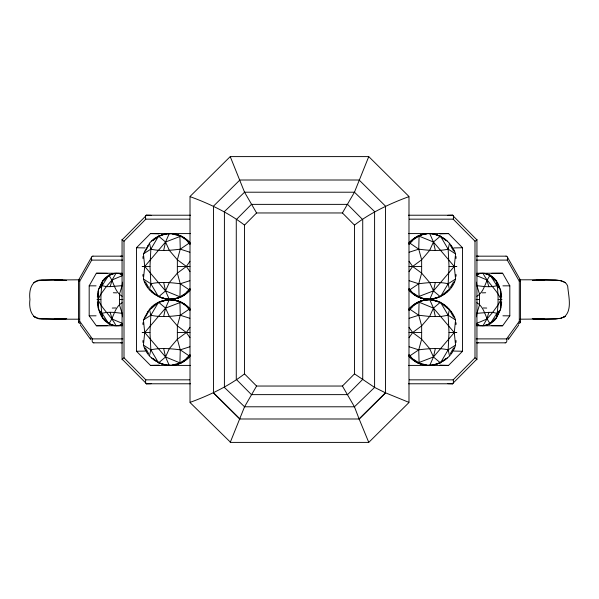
<?xml version="1.0" encoding="UTF-8"?>
<svg xmlns="http://www.w3.org/2000/svg" width="599" height="599" viewBox="0 0 599 599"><rect width="100%" height="100%" fill="white"/><g stroke="black" fill="none" stroke-linecap="round" stroke-linejoin="round"><path stroke-width="0.9" d="M93.826 342.935A4.133 2.636 -59.8 0 1 92.426 338.899L79.704 321.274L79.704 281.253L91.692 260.108L122.66 260.108M122.346 325.759L96.357 325.759L89.184 315.83L89.184 285.82L96.357 273.241L122.346 273.241M118.085 325.639L122.368 324.636C115.173 327.735 106.981 324.186 102.594 318.076C100.355 305.737 100.355 293.263 102.594 280.924C106.981 274.814 115.173 271.265 122.368 274.364L118.085 273.361M122.51 282.181L122.129 285.663L119.463 294.169L119.463 304.831L122.129 313.337L122.51 316.819M149.495 355.769L150.836 349.838L149.99 332.542L150.836 315.246L149.495 309.316C159.484 296.685 180.037 296.692 190.033 309.316L188.999 309.316L180.262 315.246C170.528 316.489 160.51 317.433 150.836 315.246L143.431 319.963L144.733 332.527L143.431 345.121C148.866 365.083 176.877 372.863 190.033 355.769L188.999 355.769L180.262 349.838C170.528 348.596 160.51 347.652 150.836 349.838L143.431 345.121M150.529 289.684L149.495 289.684L150.836 283.754L149.99 266.458L150.836 249.162L149.495 243.231C159.484 230.615 180.044 230.615 190.033 243.231L188.999 243.231L180.262 249.162C170.528 250.404 160.51 251.348 150.836 249.162L143.431 253.879L144.733 266.443L143.431 279.037C148.866 298.998 176.862 306.8 190.033 289.684L188.999 289.684L180.262 283.754C170.528 282.511 160.51 281.567 150.836 283.754L143.431 279.037M172.183 233.79L179.925 236.126L180.262 249.162L177.356 259.794L177.356 273.122L180.262 283.754L179.925 296.797L174.968 298.661L169.247 299.283L165.549 290.904L163.677 282.533M163.677 316.467L165.549 308.096L169.247 299.717L174.968 300.339L179.925 302.203L180.262 315.246L177.356 325.878L177.356 339.206L180.262 349.838L179.925 362.874L172.183 365.21M426.817 365.21L419.075 362.874L418.738 349.838L421.644 339.206L421.644 325.878L418.738 315.246L419.075 302.203C433.601 294.543 450.912 305.43 455.569 319.963L454.267 332.527L455.569 345.121C450.134 365.083 422.123 372.863 408.967 355.769L410.001 355.769L418.738 349.838C428.472 348.596 438.49 347.652 448.164 349.838L455.569 345.121M435.323 282.533L433.451 290.904L429.753 299.283L424.032 298.661L419.075 296.797L418.738 283.754L421.644 273.122L421.644 259.794L418.738 249.162L419.075 236.126C433.601 228.459 450.912 239.345 455.569 253.879L454.267 266.443L455.569 279.037C450.134 298.998 422.138 306.8 408.967 289.684L410.001 289.684L418.738 283.754C428.472 282.511 438.49 281.567 448.164 283.754L455.569 279.037M448.471 309.316L449.505 309.316L448.164 315.246L449.01 332.542L448.164 349.838L449.505 355.769M449.505 243.231L448.164 249.162L449.01 266.458L448.164 283.754L449.505 289.684L448.471 289.684M476.49 316.819L476.871 313.337L479.537 304.831L479.537 294.169L476.871 285.663L476.49 282.181M480.915 273.361L476.632 274.364C483.827 271.265 492.019 274.814 496.406 280.924C498.645 293.263 498.645 305.737 496.406 318.076C492.019 324.186 483.827 327.735 476.632 324.636L480.915 325.639M520.494 322.532L520.494 280.205L507.398 257.091M122.061 359.378L122.061 239.622M476.939 239.622L476.939 359.378M98.513 292.694L97.966 296.909L97.338 296.909L98.468 289.437L102.594 280.924L103.679 280.924M500.487 306.306L501.034 302.091L501.663 302.091L500.532 309.563L496.406 318.076L495.321 318.076M163.677 250.382L165.549 242.011L169.247 233.632M435.323 348.618L433.451 356.989L429.753 365.368M142.951 258.476L143.318 256.911L142.719 256.911M142.951 324.561L143.318 322.996L142.719 322.996M456.049 274.439L455.682 276.004L456.281 276.004M456.049 340.524L455.682 342.089L456.281 342.089M103.679 318.076L102.594 318.076C96.649 309.698 97.899 299.163 98.468 289.437L102.137 285.663L106.315 286.636L110.164 286.644L112.133 279.943L116.011 273.241M495.321 280.924L496.406 280.924C502.351 289.302 501.101 299.837 500.532 309.563L496.863 313.337L492.685 312.364L488.836 312.356L486.867 319.057L482.989 325.759M230.36 442.122L190.01 402.513L190.01 196.487L230.233 156.601L368.767 156.601L408.99 196.487L408.99 402.513L368.767 442.399L230.233 442.399L244.549 406.788L256.582 386.041L342.418 386.041L354.496 373.873L354.496 225.127L342.418 212.959L256.582 212.959L244.504 225.127L244.504 373.873L256.582 386.041M101.56 282.825L102.189 282.825L100.123 287.108L99.494 287.108M497.44 316.175L496.811 316.175L498.877 311.892L499.506 311.892M368.677 156.826L354.451 192.212L342.418 212.959M143.431 253.879L149.495 243.231M143.431 319.963L147.863 311.705L149.495 309.316L150.529 309.316M147.863 245.62L148.47 245.62L145.422 250.966L144.823 250.966M147.863 311.705L148.47 311.705L145.422 317.051L144.823 317.051M451.137 287.295L450.53 287.295L453.578 281.949L454.177 281.949M451.137 353.38L450.53 353.38L453.578 348.034L454.177 348.034M91.602 257.091L78.506 280.205L78.506 322.532M150.836 249.162L158.563 236.126L161.176 235.4M150.836 315.246L158.563 302.203L165.549 308.096L169.337 316.467L177.356 325.878L186.364 332.527L189.943 337.731M448.164 283.754L440.437 296.797L433.451 290.904L429.663 282.533L421.644 273.122L412.636 266.473L409.057 261.269M437.824 363.6L440.437 362.874L448.164 349.838M102.137 285.663L108.756 275.233L115.015 273.361L114.387 273.361M484.613 325.639L483.985 325.639L490.244 323.767L496.863 313.337M150.836 283.754L158.563 296.797L165.549 290.904L169.337 282.533L177.356 273.122L186.364 266.473L189.943 261.269M150.836 349.838L158.563 362.874L165.549 356.989L169.337 348.618L177.356 339.206L186.364 332.557L189.943 327.353M409.057 271.647L412.636 266.473L421.644 259.794L429.663 250.382L433.451 242.011L440.437 236.126L448.164 249.162L455.569 253.879M409.057 337.731L412.636 332.557L421.644 325.878L429.663 316.467L433.451 308.096L440.437 302.203L448.164 315.246L455.569 319.963M505.174 342.935A4.133 2.636 59.8 0 0 506.574 338.899L519.296 321.274L519.296 281.253L507.308 260.108L476.34 260.108M507.795 339.079L508.686 337.836M508.394 339.393L518.607 325.167M98.513 306.306L97.966 302.091L97.338 302.091L98.468 309.563L102.137 313.337L108.756 323.767C114.132 317.26 114.192 307.362 122.189 302.705M500.487 292.694L501.034 296.909L501.663 296.909L500.532 289.437L496.863 285.663L490.244 275.233C484.868 281.74 484.808 291.638 476.811 296.295M476.654 325.759L502.643 325.759L509.816 315.83L509.816 285.82L502.643 273.241L476.654 273.241M518.509 324.149L519.408 322.913M149.99 266.458L142.158 266.465L144.733 266.443L165.549 242.011L180.965 236.126M149.99 332.542L142.158 332.542L144.733 332.527L165.549 308.096L180.965 302.203M449.01 266.458L456.842 266.458L454.267 266.473L433.451 290.904L418.035 296.797M449.01 332.542L456.842 332.535L454.267 332.557L433.451 356.989L418.035 362.874M150.985 308.777L156.901 303.581L156.302 303.581M442.698 295.419L442.099 295.419L448.015 290.223M144.748 266.458L165.549 290.904L179.925 296.797L185.046 293.765L190.025 288.493M144.748 332.542L165.549 356.989L179.925 362.874L185.046 359.849L190.025 354.571M454.252 266.458L433.451 242.011L419.075 236.126L413.954 239.151L408.975 244.429M454.252 332.542L433.451 308.096L419.075 302.203L413.954 305.235L408.975 310.507M66.624 280.414L54.337 279.8L43.982 280.085C31.852 278.348 28.662 289.602 29.95 299.5C28.662 309.391 31.852 320.66 43.982 318.915L54.337 319.2L66.549 318.586M109.205 275.6L104.196 279.194M489.795 323.4L494.804 319.806M122.6 239.39L146.523 215.221L190.512 215.221M146.478 383.899A4.088 1.969 -71.4 0 1 145.834 379.848L124.008 357.813L124.008 241.187L145.797 219.159A4.088 1.939 66.5 0 1 146.493 215.131M190.579 365.412L150.469 365.412L136.467 351.254L136.467 247.746L150.469 233.588L190.579 233.588M408.421 365.412L448.531 365.412L462.533 351.254L462.533 247.746L448.531 233.588L408.421 233.588M452.522 383.899A4.088 1.969 71.4 0 0 453.166 379.848L474.992 357.813L474.992 241.187L453.203 219.159A4.088 1.939 -66.5 0 0 452.507 215.131M476.4 359.61L452.477 383.779L408.488 383.779M368.677 442.174L359.138 418.993L385.509 392.832L385.524 206.168L359.123 180.007L239.862 180.007L213.476 206.168L213.476 392.832L239.862 418.993L359.138 418.993L385.524 392.832L408.773 402.303M448.164 249.162C438.49 251.348 428.472 250.404 418.738 249.162L410.001 243.231L408.967 243.231C413.692 238.275 419.787 234.157 426.817 233.79M435.323 316.467L429.663 316.467L418.738 315.246L410.001 309.316L408.967 309.316C414.283 303.513 421.711 299.373 429.753 299.717L433.451 308.096L435.323 316.467L440.984 316.467L448.164 315.246M408.773 196.697C390.93 203.211 370.317 212.69 354.496 225.127M190.227 402.303C208.115 395.849 228.706 386.258 244.504 373.873M156.302 237.496L156.901 237.496L151.742 241.068M442.698 361.504L442.099 361.504L447.258 357.932M158.563 236.126L165.549 242.011L169.337 250.382L177.356 259.794L186.364 266.443L189.973 266.45L177.356 266.458M186.364 332.557L189.973 332.535L177.356 332.542M412.651 266.458L409.027 266.45L421.644 266.458M440.437 362.874L433.451 356.989L429.663 348.618L421.644 339.206L412.636 332.527L409.027 332.535L421.644 332.542M555.558 318.915L560.896 318.264L565.209 316.414L560.896 318.264L555.565 318.915L544.663 319.2L532.451 318.586M563.285 317.545C572.906 311.413 568.376 295.562 567.695 286.18C566.018 280.886 559.698 280.272 555.018 280.085L544.663 279.8L532.376 280.414M33.739 282.586L38.126 280.736L43.442 280.085M159.604 302.203L167.338 299.874L166.739 299.874M432.261 299.126L431.662 299.126L439.396 296.797M122.413 275.592L112.133 279.943L106.315 286.636L100.864 294.169L97.981 299.493C102.249 309.443 111.332 316.107 116.011 325.759M476.587 323.408L486.867 319.057L492.685 312.364L498.136 304.831L501.019 299.507C496.751 289.557 487.668 282.893 482.989 273.241M180.262 283.754L189.838 280.706M409.162 252.216L418.738 249.162M180.262 349.838L189.838 346.784M409.162 318.294L418.738 315.246M166.739 233.79L167.338 233.79L161.363 235.04M432.261 365.21L431.662 365.21L437.637 363.96M122.518 342.583L120.841 342.83M476.482 256.417L478.212 256.17M102.137 313.337C108.636 311.398 115.54 312.566 122.129 313.337M496.863 285.663C490.364 287.602 483.46 286.434 476.871 285.663M64.048 318.915L66.714 318.586M122.129 285.663L110.164 286.644M476.871 313.337L488.836 312.356M63.898 318.915L66.639 318.586M439.995 233.827L448.531 233.588M159.005 365.173L150.469 365.412M447.917 215.341L452.477 215.221L476.4 239.39M151.083 383.659L146.523 383.779L122.6 359.61M453.937 247.934L462.533 247.746M145.063 351.066L136.467 351.254M43.967 280.085L79.18 279.8M536.592 280.033L555.033 280.085M43.967 318.915L63.329 318.945M519.82 319.2L555.033 318.915M491.839 273.346L502.643 273.241M107.161 325.654L96.357 325.759M97.023 299.5L100.864 299.5M501.977 299.5L498.136 299.5M502.928 285.843L509.816 285.82M96.072 315.8L89.184 315.83M408.488 215.221L452.477 215.221M145.797 219.159L189.643 219.159M409.357 219.159L453.203 219.159M432.261 233.79L431.662 233.79L437.637 235.04M164.096 234.261L164.545 234.261M174.968 234.261L175.425 234.261M423.575 234.261L424.032 234.261M434.455 234.261L434.904 234.261M177.559 235.04L178.158 235.04M420.842 235.04L421.441 235.04M418.035 236.126L419.075 236.126M440.437 236.126L437.824 235.4M179.925 236.126L183.219 237.496M415.781 237.496L416.38 237.496M442.698 237.496L442.099 237.496L447.258 241.068M154.018 239.151L154.475 239.151M182.62 237.496L185.495 239.151M413.505 239.151L413.954 239.151M444.525 239.151L444.982 239.151M185.046 239.151L187.779 241.068M411.221 241.068L411.82 241.068M451.137 245.62L450.53 245.62L453.578 250.966L454.177 250.966M146.306 248.203L146.755 248.203M452.245 248.203L452.694 248.203M93.032 256.17L122.713 256.17M476.287 256.17L505.968 256.17M456.281 256.911L455.682 256.911L456.049 258.476M484.613 273.361L483.985 273.361L490.244 275.233M112.619 273.743L113.091 273.743M120.01 273.743L120.481 273.743M478.519 273.743L478.99 273.743M485.909 273.743L486.381 273.743M110.733 274.364L111.362 274.364M487.638 274.364L488.267 274.364M142.719 276.004L143.318 276.004L142.951 274.439M107.296 276.334L107.925 276.334M489.795 275.6L491.704 276.334M105.768 277.659L106.248 277.659M491.075 276.334L493.232 277.659M494.804 279.194L494.175 279.194L492.752 277.659M519.82 279.8L544.888 279.8M144.823 281.949L145.422 281.949L148.47 287.295L147.863 287.295M497.44 282.825L496.811 282.825L498.877 287.108L499.506 287.108M146.306 284.712L146.755 284.712M452.245 284.712L452.694 284.712M100.527 284.899L100.999 284.899M498.001 284.899L498.473 284.899M98.064 291.863L98.693 291.863M151.742 291.848L156.901 295.419L156.302 295.419M187.18 291.848L187.779 291.848M411.221 291.848L419.075 296.797M446.659 291.848L447.258 291.848M500.307 291.863L500.936 291.863M154.018 293.765L154.475 293.765M185.046 293.765L185.495 293.765M413.505 293.765L413.954 293.765M444.525 293.765L444.982 293.765M97.682 294.364L98.161 294.364M500.839 294.364L501.318 294.364M182.62 295.419L183.219 295.419M415.781 295.419L416.38 295.419M179.925 296.797L180.965 296.797M161.363 297.875L167.338 299.126L166.739 299.126M177.559 297.875L178.158 297.875M420.842 297.875L421.441 297.875M437.038 297.875L437.637 297.875M164.096 298.661L164.545 298.661M174.968 298.661L175.425 298.661M423.575 298.661L424.032 298.661M434.455 298.661L434.904 298.661M172.183 299.126L172.782 299.126M426.218 299.126L426.817 299.126M119.463 299.5L122.862 299.5M476.138 299.5L479.537 299.5M172.183 299.874L172.782 299.874M426.218 299.874L426.817 299.874M432.261 299.874L431.662 299.874L439.396 302.203M164.096 300.339L164.545 300.339M174.968 300.339L175.425 300.339M423.575 300.339L424.032 300.339M434.455 300.339L434.904 300.339M161.363 301.125L161.962 301.125M177.559 301.125L178.158 301.125M420.842 301.125L421.441 301.125M437.038 301.125L437.637 301.125M418.035 302.203L419.075 302.203M179.925 302.203L183.219 303.581M415.781 303.581L416.38 303.581M442.698 303.581L442.099 303.581L448.015 308.777M97.682 304.636L98.161 304.636M500.839 304.636L501.318 304.636M154.018 305.235L154.475 305.235M182.62 303.581L185.495 305.235M413.505 305.235L413.954 305.235M444.525 305.235L444.982 305.235M98.064 307.137L98.693 307.137M151.742 307.152L152.341 307.152M185.046 305.235L187.779 307.152M411.221 307.152L411.82 307.152M446.659 307.152L447.258 307.152M500.307 307.137L500.936 307.137M451.137 311.705L450.53 311.705L453.578 317.051L454.177 317.051M99.494 311.892L100.123 311.892L102.189 316.175L101.56 316.175M100.527 314.101L100.999 314.101M498.001 314.101L498.473 314.101M146.306 314.288L146.755 314.288M452.245 314.288L452.694 314.288M54.112 319.2L79.18 319.2M104.196 319.806L109.205 323.4M105.768 321.341L106.248 321.341M492.752 321.341L493.232 321.341M107.296 322.666L107.925 322.666M491.075 322.666L491.704 322.666M456.281 322.996L455.682 322.996L456.049 324.561M108.756 323.767L115.015 325.639L114.387 325.639M110.733 324.636L111.362 324.636M487.638 324.636L488.267 324.636M112.619 325.257L113.091 325.257M120.01 325.257L120.481 325.257M478.519 325.257L478.99 325.257M485.909 325.257L486.381 325.257M92.351 338.892L122.832 338.892M476.168 338.892L506.649 338.892M142.719 342.089L143.318 342.089L142.951 340.524M93.886 342.83L122.496 342.83M476.505 342.83L505.114 342.83M144.823 348.034L145.422 348.034L148.47 353.38L147.863 353.38M146.306 350.797L146.755 350.797M452.245 350.797L452.694 350.797M151.742 357.932L156.901 361.504L156.302 361.504M187.18 357.932L187.779 357.932M411.221 357.932L419.075 362.874M154.018 359.849L154.475 359.849M185.046 359.849L185.495 359.849M413.505 359.849L413.954 359.849M444.525 359.849L444.982 359.849M182.62 361.504L183.219 361.504M415.781 361.504L416.38 361.504M158.563 362.874L161.176 363.6M179.925 362.874L180.965 362.874M161.363 363.96L167.338 365.21L166.739 365.21M177.559 363.96L178.158 363.96M420.842 363.96L421.441 363.96M164.096 364.739L164.545 364.739M174.968 364.739L175.425 364.739M423.575 364.739L424.032 364.739M434.455 364.739L434.904 364.739M145.797 379.841L189.643 379.841M409.357 379.841L453.203 379.841M146.523 383.779L190.512 383.779M96.357 273.241L107.161 273.346M89.184 285.82L96.072 285.843M509.816 315.83L502.928 315.8M502.643 325.759L491.839 325.654M120.788 256.17L122.518 256.417M478.159 342.83L476.482 342.583M150.469 233.588L159.005 233.827M448.531 365.412L439.995 365.173M136.467 247.746L145.063 247.934M462.533 351.254L453.937 351.066M146.523 215.221L151.083 215.341M452.477 383.779L447.917 383.659M54.112 279.8L62.408 280.033M535.671 318.945L544.888 319.2M532.361 318.586L535.102 318.915M555.558 280.085L560.896 280.736L565.261 282.586M532.286 318.586L534.952 318.915M43.442 318.915L38.104 318.264L33.791 316.414L35.715 317.545M409.162 280.706L418.738 283.754M180.262 249.162L189.838 252.216M409.162 346.784L418.738 349.838M180.262 315.246L189.838 318.294M476.587 275.592L486.867 279.943L488.836 286.644M122.413 323.408L112.133 319.057L110.164 312.356M159.604 296.797L161.962 297.875M385.509 392.832L374.592 387.418L354.496 373.873M244.504 225.127C228.676 212.72 208.085 203.158 190.227 196.697M186.349 266.458L189.943 271.647M476.811 302.705C484.808 307.362 484.868 317.26 490.244 323.767M122.189 296.295C114.192 291.638 114.132 281.74 108.756 275.233M213.491 392.832L239.877 418.993M408.975 288.493L411.82 291.848M408.975 354.571L411.82 357.932M190.025 244.429L187.18 241.068M190.025 310.507L187.18 307.152M150.985 290.223L152.341 291.848M79.592 322.913L80.491 324.149M80.393 325.167L90.606 339.393M90.314 337.836L91.205 339.079M409.057 327.353L412.636 332.527M256.582 212.959L244.549 192.212L230.323 156.826M342.418 386.041L354.451 406.788L359.123 418.993M429.753 233.632L433.451 242.011L435.323 250.382M169.247 365.368L165.549 356.989L163.677 348.618M124.053 241.18A4.163 0.869 21.4 0 1 122.099 239.802M122.233 239.39A4.163 0.869 21.4 0 1 122.503 239.345M122.233 359.797A4.163 0.981 -25 0 1 122.136 359.655M122.368 359.115A4.163 0.981 -25 0 1 124.045 357.82M476.901 239.802A4.163 0.869 -21.4 0 1 474.947 241.18M476.497 239.345A4.163 0.869 -21.4 0 1 476.767 239.39M476.864 359.655A4.163 0.981 25 0 1 476.767 359.797M474.955 357.82A4.163 0.981 25 0 1 476.632 359.115M479.971 325.654A26.259 18.996 -90 0 1 476.452 324.748M476.452 274.252A26.259 18.996 -90 0 1 479.971 273.346M487.114 274.252A26.259 18.996 -90 0 1 488.874 275.083M493.861 279.112A26.259 18.996 -90 0 1 494.841 280.302M494.841 318.698A26.259 18.996 -90 0 1 493.861 319.888M488.874 323.917A26.259 18.996 -90 0 1 487.114 324.748M480.181 325.654A26.259 18.996 -90 0 1 476.662 324.748M476.662 274.252A26.259 18.996 -90 0 1 480.181 273.346M119.029 273.346A26.259 18.996 -90 0 1 122.548 274.252M122.548 324.748A26.259 18.996 -90 0 1 119.029 325.654M118.819 273.346A26.259 18.996 -90 0 1 122.338 274.252M122.338 324.748A26.259 18.996 -90 0 1 118.819 325.654M111.886 324.748A26.259 18.996 -90 0 1 110.126 323.917M105.139 319.888A26.259 18.996 -90 0 1 104.159 318.698M104.159 280.302A26.259 18.996 -90 0 1 105.139 279.112M110.126 275.083A26.259 18.996 -90 0 1 111.886 274.252M482.165 292.844A576.755 103.956 -11.1 0 1 485.662 292.754M486.732 308.058A567.904 120.474 13.2 0 1 483.243 307.961M506.05 256.028A4.208 2.613 -55.9 0 1 507.203 260.101M520.366 322.734A4.126 1.093 16.7 0 1 519.692 322.943M519.221 321.281A4.126 1.093 16.7 0 1 520.479 322.337M520.434 280.459A4.066 0.921 -14.1 0 1 519.243 281.253M519.67 279.868A4.066 0.921 -14.1 0 1 520.336 280.018M113.338 292.754A576.755 103.956 11.1 0 1 116.835 292.844M115.757 307.961A567.904 120.474 -13.2 0 1 112.268 308.058M91.797 260.101A4.208 2.613 55.9 0 1 92.95 256.028M79.308 322.943A4.126 1.093 -16.7 0 1 78.634 322.734M78.521 322.337A4.126 1.093 -16.7 0 1 79.779 321.281M79.757 281.253A4.066 0.921 14.1 0 1 78.566 280.459M78.664 280.018A4.066 0.921 14.1 0 1 79.33 279.868M436.184 298.017A32.825 27.943 -90 0 1 431.003 299.148M428.495 299.283A32.825 27.943 -90 0 1 408.735 289.669M408.735 243.246A32.825 27.943 -90 0 1 425.979 233.767M433.848 234.179A32.825 27.943 -90 0 1 445.813 240.454M447.475 290.837A32.825 27.943 -90 0 1 439.052 296.977M436.454 298.017A32.825 27.943 -90 0 1 431.273 299.148M428.764 299.283A32.825 27.943 -90 0 1 409.005 289.669M409.005 243.246A32.825 27.943 -90 0 1 426.256 233.767M431.003 299.852A32.825 27.943 -90 0 1 436.184 300.983M425.979 365.233A32.825 27.943 -90 0 1 408.735 355.754M408.735 309.331A32.825 27.943 -90 0 1 428.495 299.717M431.273 299.852A32.825 27.943 -90 0 1 436.454 300.983M439.052 302.023A32.825 27.943 -90 0 1 447.475 308.163M445.813 358.546A32.825 27.943 -90 0 1 433.848 364.821M426.256 365.233A32.825 27.943 -90 0 1 409.005 355.754M409.005 309.331A32.825 27.943 -90 0 1 428.764 299.717M173.021 233.767A32.825 27.943 -90 0 1 190.265 243.246M190.265 289.669A32.825 27.943 -90 0 1 170.505 299.283M167.997 299.148A32.825 27.943 -90 0 1 162.816 298.017M172.744 233.767A32.825 27.943 -90 0 1 189.995 243.246M189.995 289.669A32.825 27.943 -90 0 1 170.236 299.283M167.727 299.148A32.825 27.943 -90 0 1 162.546 298.017M159.948 296.977A32.825 27.943 -90 0 1 151.525 290.837M153.187 240.454A32.825 27.943 -90 0 1 165.152 234.179M170.505 299.717A32.825 27.943 -90 0 1 190.265 309.331M190.265 355.754A32.825 27.943 -90 0 1 173.021 365.233M162.816 300.983A32.825 27.943 -90 0 1 167.997 299.852M170.236 299.717A32.825 27.943 -90 0 1 189.995 309.331M189.995 355.754A32.825 27.943 -90 0 1 172.744 365.233M165.152 364.821A32.825 27.943 -90 0 1 153.187 358.546M151.525 308.163A32.825 27.943 -90 0 1 159.948 302.023M162.546 300.983A32.825 27.943 -90 0 1 167.727 299.852M251.43 204.371L236.276 219.638L236.276 379.362L251.43 394.629L347.57 394.629L362.724 379.362L362.724 219.638L347.57 204.371L251.43 204.371M244.549 192.212L224.408 211.582L224.408 387.418L244.549 406.788L354.451 406.788L374.592 387.418L374.592 211.582L354.451 192.212L244.549 192.212"/></g></svg>
